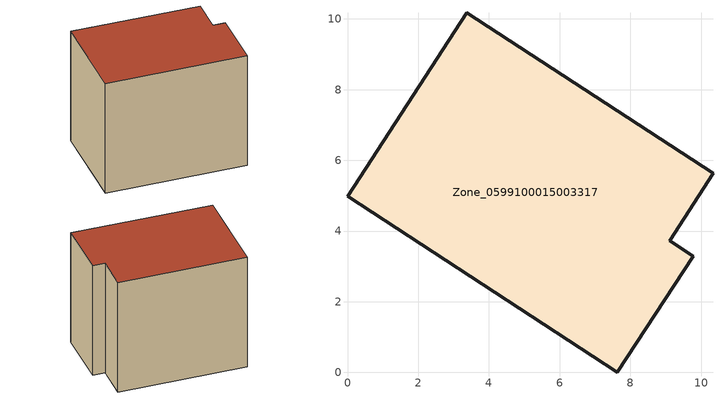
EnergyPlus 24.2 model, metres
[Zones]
Zone_0599100015003317
 floor ground (C_G): 0,4.98 3.38,10.18 10.34,5.63 9.11,3.73 9.78,3.29 7.64,0 z0.78
 wall outside (C_F): 9.78,3.29 9.11,3.73 10.34,5.63 3.38,10.18 0,4.98 7.64,0 9.78,3.29 z0.78:8.66
 roof outside (C_R): 0,4.98 7.64,0 9.78,3.29 9.11,3.73 10.34,5.63 3.38,10.18 z8.66
[BUILDING]
Pand.0599100015003317: North Axis=0; Terrain=City; Loads Convergence Tolerance Value=0.04; Temperature Convergence Tolerance Value=0.4; Solar Distribution=FullExterior; Maximum Number of Warmup Days=25; Minimum Number of Warmup Days=1
[Site:Location]
Rotterdam.The.Hague.AP_ZH_NLD Design_Conditions: Latitude=51.96; Longitude=4.45; Time Zone=1; Elevation=-4.5
[SITE:GROUNDTEMPERATURE:BUILDINGSURFACE]
18, 18, 18, 18, 18, 18, 18, 18, 18, 18, 18, 18
[MATERIAL] Thermal Absorptance=0.9; Solar Absorptance=0.7; Visible Absorptance=0.7
Name | Roughness | Thickness | Conductivity | Density | Specific Heat
G.TI.1965-1974 | MediumSmooth | 0.15 | 0.882353 | 540 | 1210
F.TI.1965-1974 | Rough | 0.3 | 0.697674 | 1920 | 840
R.TI.1965-1974 | MediumRough | 0.2 | 0.232558 | 1500 | 1000
[CONSTRUCTION]
C_G: G.TI.1965-1974
C_F: F.TI.1965-1974
C_R: R.TI.1965-1974
[ZONE]
Zone_0599100015003317: Type=1; Multiplier=1; Ceiling Height=Autocalculate; Volume=Autocalculate; Floor Area=autocalculate; Part of Total Floor Area=Yes
[ZONEINFILTRATION:DESIGNFLOWRATE]
Infil_Zone_0599100015003317: Zone or ZoneList or Space or SpaceList=Zone_0599100015003317; Schedule=AlwaysOn; Design Flow Rate Calculation Method=Flow/Area; Flow Rate per Floor Area=0.003; Constant Term Coefficient=1; Temperature Term Coefficient=0; Velocity Term Coefficient=0; Velocity Squared Term Coefficient=0
[HVACTEMPLATE:ZONE:IDEALLOADSAIRSYSTEM]
Zone_0599100015003317: Maximum Heating Supply Air Temperature=50; Minimum Cooling Supply Air Temperature=13; Maximum Heating Supply Air Humidity Ratio=0.0156; Minimum Cooling Supply Air Humidity Ratio=0.0077; Heating Limit=NoLimit; Cooling Limit=NoLimit; Dehumidification Control Type=ConstantSensibleHeatRatio; Cooling Sensible Heat Ratio=0.7; Dehumidification Setpoint=60; Humidification Control Type=None; Humidification Setpoint=30; Outdoor Air Method=None; Outdoor Air Flow Rate per Person=0.00944; Outdoor Air Flow Rate per Zone Floor Area=0; Outdoor Air Flow Rate per Zone=0; Demand Controlled Ventilation Type=None; Outdoor Air Economizer Type=NoEconomizer; Heat Recovery Type=None; Sensible Heat Recovery Effectiveness=0.7; Latent Heat Recovery Effectiveness=0.65
[ZONECONTROL:THERMOSTAT]
ThermostatControl_Zone_0599100015003317: Zone or ZoneList=Zone_0599100015003317; Control Type Schedule=DualSetpointControlType; Control 1=Thermostat_Zone_0599100015003317; Temperature Difference Between Cutout And Setpoint=0
[THERMOSTATSETPOINT:DUALSETPOINT]
Thermostat_Zone_0599100015003317: Heating Setpoint Temperature Schedule=HeatingSetpoint_Zone_0599100015003317; Cooling Setpoint Temperature Schedule=CoolingSetpoint_Zone_0599100015003317
[SCHEDULE:COMPACT]
HeatingSetpoint_Zone_0599100015003317: Through: 12/31, For: AllDays, Until: 24:00, 21
CoolingSetpoint_Zone_0599100015003317: Through: 12/31, For: AllDays, Until: 24:00, 24
DualSetpointControlType: Through: 12/31, For: AllDays, Until: 24:00, 4
AlwaysOn: Through: 12/31, For: AllDays, Until: 24:00, 1
